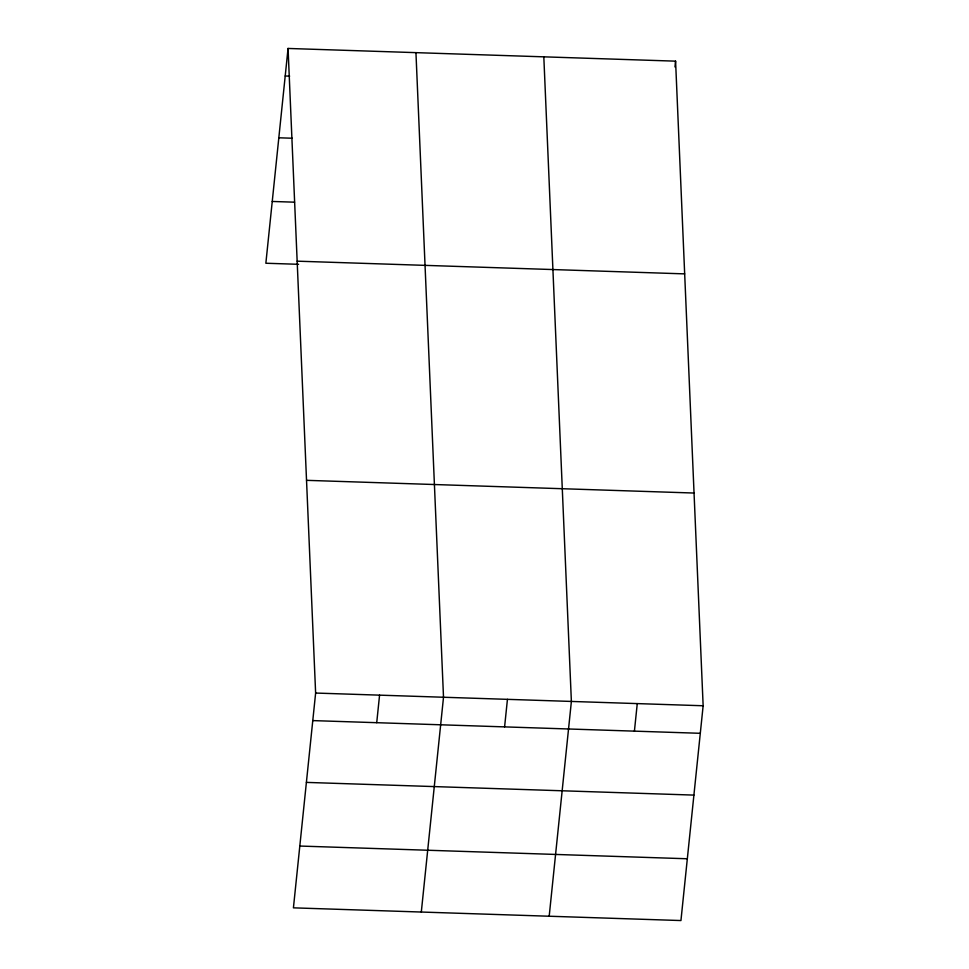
<?xml version="1.0" encoding="UTF-8"?>
<svg xmlns="http://www.w3.org/2000/svg" width="969" height="969" viewBox="0 0 969 969"><rect width="100%" height="100%" fill="white"/><g stroke="black" fill="none" stroke-linecap="round" stroke-linejoin="round"><path stroke-width="1.45" d="M288.059 48.45L315.628 693.053L293.425 907.844L680.941 920.55L703.143 705.759L675.575 61.156L288.059 48.45L265.857 263.241L298.573 264.307M376.723 722.692L379.569 695.148M421.309 912.035L443.511 697.244L415.943 52.641M504.595 726.895L507.441 699.339M549.193 916.226L571.383 701.435L543.815 56.832M674.969 66.958L675.575 61.156M634.416 731.147L637.263 703.603M285.213 75.994L289.67 76.139M278.83 137.792L292.214 138.228M272.253 201.455L294.552 202.182M297.156 261.17L684.671 273.876M306.531 480.333L694.046 493.039M315.628 693.053L703.143 705.759M312.781 720.597L700.296 733.303M306.398 782.395L693.901 795.101M299.821 846.046L687.324 858.764"/></g></svg>
